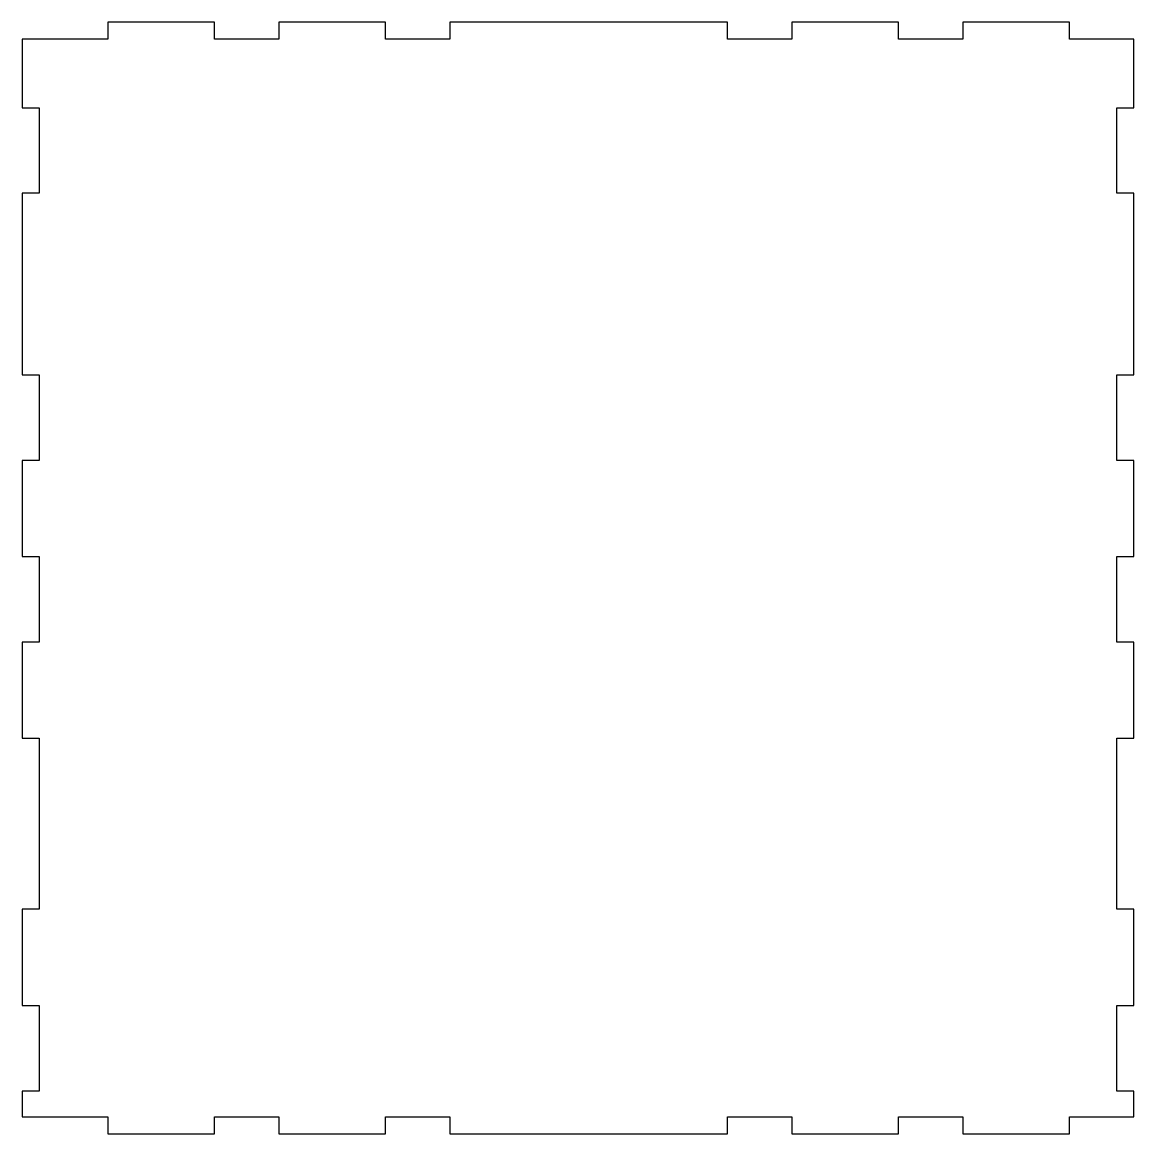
# Model space of a CAD drawing. Header units: millimetres. Extents: x -110 to 150, y -130 to 130.
import ezdxf

# ---------------------------------------------------------------- set-up
doc = ezdxf.new("R2010")
doc.units = ezdxf.units.MM
doc.layers.get('0').update_dxf_attribs({"linetype": 'CONTINUOUS'})

msp = doc.modelspace()

# ---------------------------------------------------------------- linework, layer by layer
msp.add_lwpolyline([(150, 47.5), (150, 90), (146, 90), (146, 110), (150, 110), (150, 126), (135, 126), (135, 130), (110, 130), (110, 126), (95, 126), (95, 130), (70, 130), (70, 126), (55, 126), (55, 130), (-10, 130), (-10, 126), (-25, 126), (-25, 130), (-50, 130), (-50, 126), (-65, 126), (-65, 130), (-90, 130), (-90, 126), (-110, 126), (-110, 110), (-106, 110), (-106, 90), (-110, 90), (-110, 47.5), (-106, 47.5), (-106, 27.5), (-110, 27.5), (-110, 5), (-106, 5), (-106, -15), (-110, -15), (-110, -37.5), (-106, -37.5), (-106, -77.5), (-110, -77.5), (-110, -100), (-106, -100), (-106, -120), (-110, -120), (-110, -126), (-90, -126), (-90, -130), (-65, -130), (-65, -126), (-50, -126), (-50, -130), (-25, -130), (-25, -126), (-10, -126), (-10, -130), (55, -130), (55, -126), (70, -126), (70, -130), (95, -130), (95, -126), (110, -126), (110, -130), (135, -130), (135, -126), (150, -126), (150, -120), (146, -120), (146, -100), (150, -100), (150, -77.5), (146, -77.5), (146, -37.5), (150, -37.5), (150, -15), (146, -15), (146, 5), (150, 5), (150, 27.5), (146, 27.5), (146, 47.5)], close=True)

doc.saveas('drawing.dxf')
